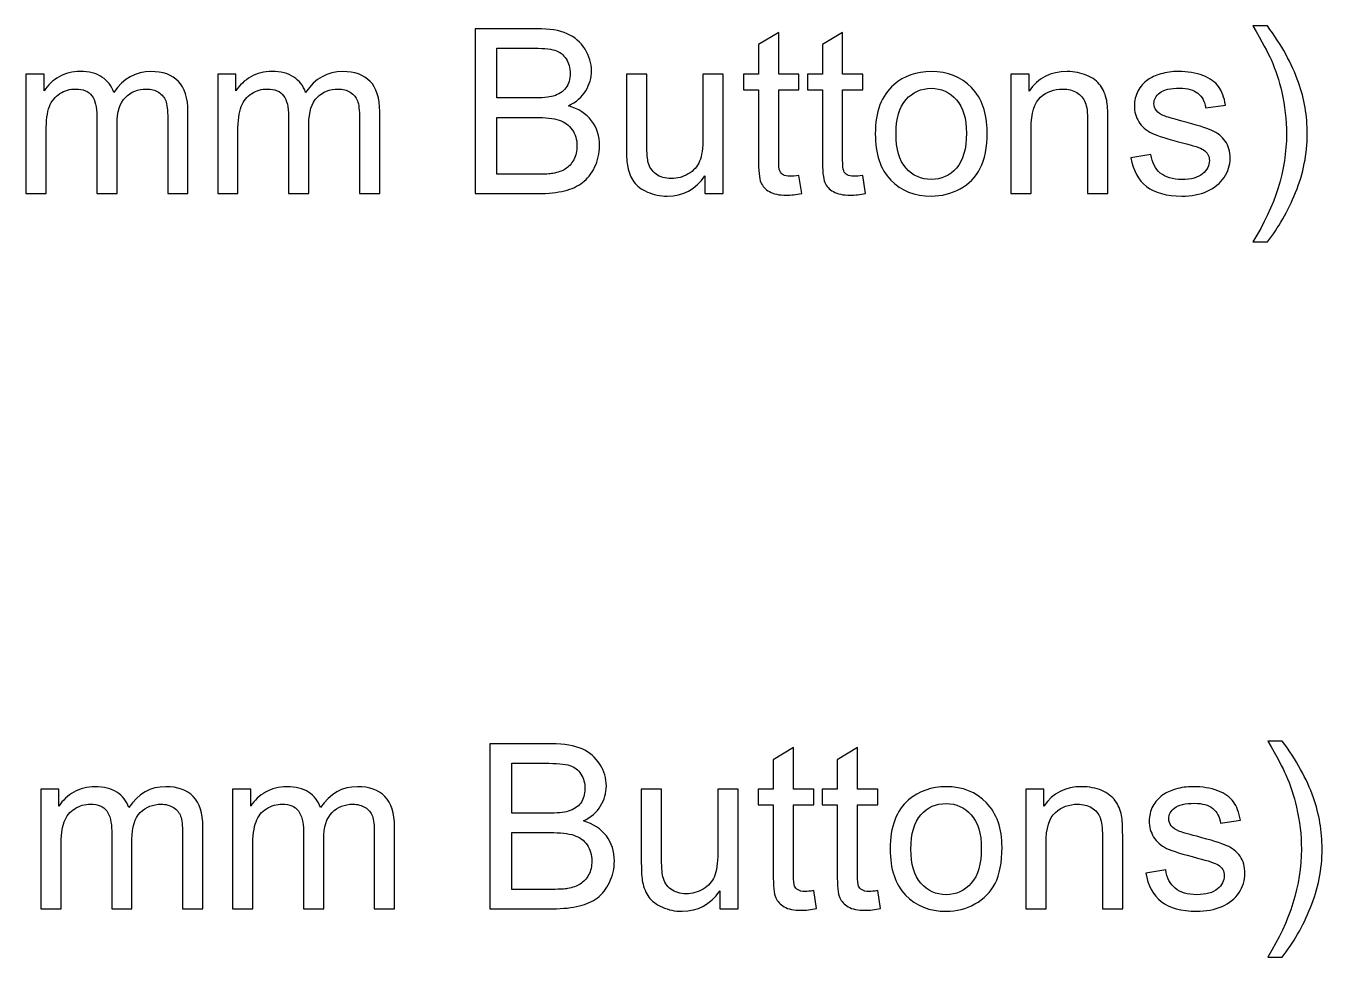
# Model space of a CAD drawing. Header units: millimetres. Extents: x 198 to 2323, y -968 to 148.
# Drawn here: x 1554.2 to 1697.2, y -298.7 to -196 of the extents above; entities that cross this region are included whole.
import ezdxf

# ---------------------------------------------------------------- set-up
doc = ezdxf.new("R2010")
doc.units = ezdxf.units.MM
doc.header["$MEASUREMENT"] = 0
doc.layers.add('Layer 1', color=7, linetype='Continuous')

msp = doc.modelspace()

# ---------------------------------------------------------------- linework, layer by layer
at = {"layer": 'Layer 1', "color": 250}
for points, knots in [([(1603.763, -214.5096), (1603.763, -214.5096), (1603.763, -196.3232), (1603.763, -196.3232), (1603.763, -196.3232), (1610.5871, -196.3232), (1610.5871, -196.3232), (1611.9757, -196.3232), (1613.089, -196.5052), (1613.9315, -196.8735), (1614.7697, -197.2418), (1615.4258, -197.8091), (1615.9, -198.5753), (1616.3783, -199.3373), (1616.6154, -200.1374), (1616.6154, -200.9756), (1616.6154, -201.7503), (1616.4037, -202.4827), (1615.9846, -203.1685), (1615.5655, -203.8543), (1614.9305, -204.4089), (1614.0796, -204.8322), (1615.1803, -205.1539), (1616.027, -205.7043), (1616.6154, -206.4832), (1617.2081, -207.2579), (1617.5044, -208.1765), (1617.5044, -209.2349), (1617.5044, -210.09), (1617.3224, -210.8816), (1616.9625, -211.614), (1616.6027, -212.3464), (1616.1582, -212.9094), (1615.629, -213.3073), (1615.0999, -213.701), (1614.4352, -214.0016), (1613.6394, -214.2048), (1612.8393, -214.408), (1611.8614, -214.5096), (1610.7014, -214.5096), (1610.7014, -214.5096), (1603.763, -214.5096), (1603.763, -214.5096)], [0, 0, 0, 0, 0.07142857, 0.07142857, 0.07142857, 0.14285714, 0.14285714, 0.14285714, 0.21428571, 0.21428571, 0.21428571, 0.28571429, 0.28571429, 0.28571429, 0.35714286, 0.35714286, 0.35714286, 0.42857143, 0.42857143, 0.42857143, 0.5, 0.5, 0.5, 0.57142857, 0.57142857, 0.57142857, 0.64285714, 0.64285714, 0.64285714, 0.71428571, 0.71428571, 0.71428571, 0.78571429, 0.78571429, 0.78571429, 0.85714286, 0.85714286, 0.85714286, 0.92857143, 0.92857143, 0.92857143, 1, 1, 1, 1]), ([(1639.505, -212.5157), (1639.505, -212.5157), (1639.8098, -214.4884), (1639.8098, -214.4884), (1639.1833, -214.6197), (1638.6202, -214.6874), (1638.1292, -214.6874), (1637.3206, -214.6874), (1636.6941, -214.5604), (1636.2453, -214.3022), (1635.8008, -214.0439), (1635.4876, -213.7095), (1635.3055, -213.2904), (1635.1235, -212.8713), (1635.0346, -211.9908), (1635.0346, -210.6488), (1635.0346, -210.6488), (1635.0346, -203.0542), (1635.0346, -203.0542), (1635.0346, -203.0542), (1633.3836, -203.0542), (1633.3836, -203.0542), (1633.3836, -203.0542), (1633.3836, -201.327), (1633.3836, -201.327), (1633.3836, -201.327), (1635.0346, -201.327), (1635.0346, -201.327), (1635.0346, -201.327), (1635.0346, -198.0673), (1635.0346, -198.0673), (1635.0346, -198.0673), (1637.2698, -196.7254), (1637.2698, -196.7254), (1637.2698, -196.7254), (1637.2698, -201.327), (1637.2698, -201.327), (1637.2698, -201.327), (1639.505, -201.327), (1639.505, -201.327), (1639.505, -201.327), (1639.505, -203.0542), (1639.505, -203.0542), (1639.505, -203.0542), (1637.2698, -203.0542), (1637.2698, -203.0542), (1637.2698, -203.0542), (1637.2698, -210.7758), (1637.2698, -210.7758), (1637.2698, -211.415), (1637.3079, -211.8257), (1637.3883, -212.0077), (1637.4645, -212.1897), (1637.5915, -212.3337), (1637.7693, -212.4437), (1637.9471, -212.5496), (1638.2011, -212.6046), (1638.5313, -212.6046), (1638.7769, -212.6046), (1639.1028, -212.575), (1639.505, -212.5157)], [0, 0, 0, 0, 0.05, 0.05, 0.05, 0.1, 0.1, 0.1, 0.15, 0.15, 0.15, 0.2, 0.2, 0.2, 0.25, 0.25, 0.25, 0.3, 0.3, 0.3, 0.35, 0.35, 0.35, 0.4, 0.4, 0.4, 0.45, 0.45, 0.45, 0.5, 0.5, 0.5, 0.55, 0.55, 0.55, 0.6, 0.6, 0.6, 0.65, 0.65, 0.65, 0.7, 0.7, 0.7, 0.75, 0.75, 0.75, 0.8, 0.8, 0.8, 0.85, 0.85, 0.85, 0.9, 0.9, 0.9, 0.95, 0.95, 0.95, 1, 1, 1, 1]), ([(1646.562, -212.5157), (1646.562, -212.5157), (1646.8668, -214.4884), (1646.8668, -214.4884), (1646.2403, -214.6197), (1645.6772, -214.6874), (1645.1862, -214.6874), (1644.3776, -214.6874), (1643.7511, -214.5604), (1643.3023, -214.3022), (1642.8578, -214.0439), (1642.5446, -213.7095), (1642.3625, -213.2904), (1642.1805, -212.8713), (1642.0916, -211.9908), (1642.0916, -210.6488), (1642.0916, -210.6488), (1642.0916, -203.0542), (1642.0916, -203.0542), (1642.0916, -203.0542), (1640.4406, -203.0542), (1640.4406, -203.0542), (1640.4406, -203.0542), (1640.4406, -201.327), (1640.4406, -201.327), (1640.4406, -201.327), (1642.0916, -201.327), (1642.0916, -201.327), (1642.0916, -201.327), (1642.0916, -198.0673), (1642.0916, -198.0673), (1642.0916, -198.0673), (1644.3268, -196.7254), (1644.3268, -196.7254), (1644.3268, -196.7254), (1644.3268, -201.327), (1644.3268, -201.327), (1644.3268, -201.327), (1646.562, -201.327), (1646.562, -201.327), (1646.562, -201.327), (1646.562, -203.0542), (1646.562, -203.0542), (1646.562, -203.0542), (1644.3268, -203.0542), (1644.3268, -203.0542), (1644.3268, -203.0542), (1644.3268, -210.7758), (1644.3268, -210.7758), (1644.3268, -211.415), (1644.3649, -211.8257), (1644.4453, -212.0077), (1644.5215, -212.1897), (1644.6485, -212.3337), (1644.8263, -212.4437), (1645.0041, -212.5496), (1645.2581, -212.6046), (1645.5883, -212.6046), (1645.8339, -212.6046), (1646.1598, -212.575), (1646.562, -212.5157)], [0, 0, 0, 0, 0.05, 0.05, 0.05, 0.1, 0.1, 0.1, 0.15, 0.15, 0.15, 0.2, 0.2, 0.2, 0.25, 0.25, 0.25, 0.3, 0.3, 0.3, 0.35, 0.35, 0.35, 0.4, 0.4, 0.4, 0.45, 0.45, 0.45, 0.5, 0.5, 0.5, 0.55, 0.55, 0.55, 0.6, 0.6, 0.6, 0.65, 0.65, 0.65, 0.7, 0.7, 0.7, 0.75, 0.75, 0.75, 0.8, 0.8, 0.8, 0.85, 0.85, 0.85, 0.9, 0.9, 0.9, 0.95, 0.95, 0.95, 1, 1, 1, 1]), ([(1691.194, -219.8436), (1691.194, -219.8436), (1689.5938, -219.8436), (1689.5938, -219.8436), (1692.0661, -215.877), (1693.3022, -211.9061), (1693.3022, -207.931), (1693.3022, -206.3774), (1693.1244, -204.8364), (1692.7688, -203.3082), (1692.4894, -202.0678), (1692.0957, -200.8783), (1691.5919, -199.7353), (1691.2702, -198.9944), (1690.6013, -197.7541), (1689.5938, -196.0184), (1689.5938, -196.0184), (1691.194, -196.0184), (1691.194, -196.0184), (1692.7434, -198.0927), (1693.8906, -200.1755), (1694.6357, -202.2668), (1695.2707, -204.066), (1695.5882, -205.9498), (1695.5882, -207.9183), (1695.5882, -210.1493), (1695.1606, -212.3083), (1694.3055, -214.3911), (1693.4546, -216.4739), (1692.4174, -218.29), (1691.194, -219.8436)], [0, 0, 0, 0, 0.1, 0.1, 0.1, 0.2, 0.2, 0.2, 0.3, 0.3, 0.3, 0.4, 0.4, 0.4, 0.5, 0.5, 0.5, 0.6, 0.6, 0.6, 0.7, 0.7, 0.7, 0.8, 0.8, 0.8, 0.9, 0.9, 0.9, 1, 1, 1, 1]), ([(1606.176, -203.9686), (1606.176, -203.9686), (1610.1088, -203.9686), (1610.1088, -203.9686), (1611.1756, -203.9686), (1611.9418, -203.8966), (1612.4032, -203.7569), (1613.0171, -203.5749), (1613.4785, -203.2701), (1613.7875, -202.8468), (1614.0966, -202.4234), (1614.2532, -201.8943), (1614.2532, -201.255), (1614.2532, -200.6497), (1614.1093, -200.1163), (1613.8172, -199.6591), (1613.5293, -199.1976), (1613.1144, -198.8801), (1612.5768, -198.7108), (1612.0392, -198.5415), (1611.1163, -198.4568), (1609.8124, -198.4568), (1609.8124, -198.4568), (1606.176, -198.4568), (1606.176, -198.4568), (1606.176, -198.4568), (1606.176, -203.9686), (1606.176, -203.9686)], [0, 0, 0, 0, 0.11111111, 0.11111111, 0.11111111, 0.22222222, 0.22222222, 0.22222222, 0.33333333, 0.33333333, 0.33333333, 0.44444444, 0.44444444, 0.44444444, 0.55555556, 0.55555556, 0.55555556, 0.66666667, 0.66666667, 0.66666667, 0.77777778, 0.77777778, 0.77777778, 0.88888889, 0.88888889, 0.88888889, 1, 1, 1, 1]), ([(1554.2118, -214.5096), (1554.2118, -214.5096), (1554.2118, -201.327), (1554.2118, -201.327), (1554.2118, -201.327), (1556.2184, -201.327), (1556.2184, -201.327), (1556.2184, -201.327), (1556.2184, -203.1897), (1556.2184, -203.1897), (1556.629, -202.5462), (1557.1794, -202.0255), (1557.8652, -201.636), (1558.551, -201.2423), (1559.3299, -201.0476), (1560.2062, -201.0476), (1561.1799, -201.0476), (1561.98, -201.2508), (1562.6023, -201.653), (1563.2246, -202.0594), (1563.6648, -202.6224), (1563.9188, -203.3505), (1564.9687, -201.8138), (1566.3276, -201.0476), (1568.004, -201.0476), (1569.3163, -201.0476), (1570.3281, -201.4074), (1571.0308, -202.1313), (1571.7378, -202.8552), (1572.0934, -203.9686), (1572.0934, -205.4714), (1572.0934, -205.4714), (1572.0934, -214.5096), (1572.0934, -214.5096), (1572.0934, -214.5096), (1569.8582, -214.5096), (1569.8582, -214.5096), (1569.8582, -214.5096), (1569.8582, -206.2123), (1569.8582, -206.2123), (1569.8582, -205.3233), (1569.782, -204.6798), (1569.6381, -204.2861), (1569.4941, -203.8924), (1569.2317, -203.5791), (1568.8464, -203.3378), (1568.4654, -203.0965), (1568.0167, -202.978), (1567.5045, -202.978), (1566.5731, -202.978), (1565.8027, -203.287), (1565.1888, -203.9009), (1564.575, -204.5189), (1564.2702, -205.5053), (1564.2702, -206.86), (1564.2702, -206.86), (1564.2702, -214.5096), (1564.2702, -214.5096), (1564.2702, -214.5096), (1562.035, -214.5096), (1562.035, -214.5096), (1562.035, -214.5096), (1562.035, -205.954), (1562.035, -205.954), (1562.035, -204.9634), (1561.853, -204.2184), (1561.4889, -203.7231), (1561.1248, -203.2278), (1560.5279, -202.978), (1559.7024, -202.978), (1559.0759, -202.978), (1558.4959, -203.1431), (1557.9625, -203.4733), (1557.4291, -203.8035), (1557.0439, -204.2861), (1556.8026, -204.9253), (1556.5655, -205.5603), (1556.447, -206.479), (1556.447, -207.677), (1556.447, -207.677), (1556.447, -214.5096), (1556.447, -214.5096), (1556.447, -214.5096), (1554.2118, -214.5096), (1554.2118, -214.5096)], [0, 0, 0, 0, 0.03571429, 0.03571429, 0.03571429, 0.07142857, 0.07142857, 0.07142857, 0.10714286, 0.10714286, 0.10714286, 0.14285714, 0.14285714, 0.14285714, 0.17857143, 0.17857143, 0.17857143, 0.21428571, 0.21428571, 0.21428571, 0.25, 0.25, 0.25, 0.28571429, 0.28571429, 0.28571429, 0.32142857, 0.32142857, 0.32142857, 0.35714286, 0.35714286, 0.35714286, 0.39285714, 0.39285714, 0.39285714, 0.42857143, 0.42857143, 0.42857143, 0.46428571, 0.46428571, 0.46428571, 0.5, 0.5, 0.5, 0.53571429, 0.53571429, 0.53571429, 0.57142857, 0.57142857, 0.57142857, 0.60714286, 0.60714286, 0.60714286, 0.64285714, 0.64285714, 0.64285714, 0.67857143, 0.67857143, 0.67857143, 0.71428571, 0.71428571, 0.71428571, 0.75, 0.75, 0.75, 0.78571429, 0.78571429, 0.78571429, 0.82142857, 0.82142857, 0.82142857, 0.85714286, 0.85714286, 0.85714286, 0.89285714, 0.89285714, 0.89285714, 0.92857143, 0.92857143, 0.92857143, 0.96428571, 0.96428571, 0.96428571, 1, 1, 1, 1]), ([(1575.37, -214.5096), (1575.37, -214.5096), (1575.37, -201.327), (1575.37, -201.327), (1575.37, -201.327), (1577.3766, -201.327), (1577.3766, -201.327), (1577.3766, -201.327), (1577.3766, -203.1897), (1577.3766, -203.1897), (1577.7872, -202.5462), (1578.3376, -202.0255), (1579.0234, -201.636), (1579.7092, -201.2423), (1580.4881, -201.0476), (1581.3644, -201.0476), (1582.3381, -201.0476), (1583.1382, -201.2508), (1583.7605, -201.653), (1584.3828, -202.0594), (1584.823, -202.6224), (1585.077, -203.3505), (1586.1269, -201.8138), (1587.4858, -201.0476), (1589.1622, -201.0476), (1590.4745, -201.0476), (1591.4863, -201.4074), (1592.189, -202.1313), (1592.896, -202.8552), (1593.2516, -203.9686), (1593.2516, -205.4714), (1593.2516, -205.4714), (1593.2516, -214.5096), (1593.2516, -214.5096), (1593.2516, -214.5096), (1591.0164, -214.5096), (1591.0164, -214.5096), (1591.0164, -214.5096), (1591.0164, -206.2123), (1591.0164, -206.2123), (1591.0164, -205.3233), (1590.9402, -204.6798), (1590.7963, -204.2861), (1590.6523, -203.8924), (1590.3899, -203.5791), (1590.0046, -203.3378), (1589.6236, -203.0965), (1589.1749, -202.978), (1588.6627, -202.978), (1587.7313, -202.978), (1586.9609, -203.287), (1586.347, -203.9009), (1585.7332, -204.5189), (1585.4284, -205.5053), (1585.4284, -206.86), (1585.4284, -206.86), (1585.4284, -214.5096), (1585.4284, -214.5096), (1585.4284, -214.5096), (1583.1932, -214.5096), (1583.1932, -214.5096), (1583.1932, -214.5096), (1583.1932, -205.954), (1583.1932, -205.954), (1583.1932, -204.9634), (1583.0112, -204.2184), (1582.6471, -203.7231), (1582.283, -203.2278), (1581.6861, -202.978), (1580.8606, -202.978), (1580.2341, -202.978), (1579.6541, -203.1431), (1579.1207, -203.4733), (1578.5873, -203.8035), (1578.2021, -204.2861), (1577.9608, -204.9253), (1577.7237, -205.5603), (1577.6052, -206.479), (1577.6052, -207.677), (1577.6052, -207.677), (1577.6052, -214.5096), (1577.6052, -214.5096), (1577.6052, -214.5096), (1575.37, -214.5096), (1575.37, -214.5096)], [0, 0, 0, 0, 0.03571429, 0.03571429, 0.03571429, 0.07142857, 0.07142857, 0.07142857, 0.10714286, 0.10714286, 0.10714286, 0.14285714, 0.14285714, 0.14285714, 0.17857143, 0.17857143, 0.17857143, 0.21428571, 0.21428571, 0.21428571, 0.25, 0.25, 0.25, 0.28571429, 0.28571429, 0.28571429, 0.32142857, 0.32142857, 0.32142857, 0.35714286, 0.35714286, 0.35714286, 0.39285714, 0.39285714, 0.39285714, 0.42857143, 0.42857143, 0.42857143, 0.46428571, 0.46428571, 0.46428571, 0.5, 0.5, 0.5, 0.53571429, 0.53571429, 0.53571429, 0.57142857, 0.57142857, 0.57142857, 0.60714286, 0.60714286, 0.60714286, 0.64285714, 0.64285714, 0.64285714, 0.67857143, 0.67857143, 0.67857143, 0.71428571, 0.71428571, 0.71428571, 0.75, 0.75, 0.75, 0.78571429, 0.78571429, 0.78571429, 0.82142857, 0.82142857, 0.82142857, 0.85714286, 0.85714286, 0.85714286, 0.89285714, 0.89285714, 0.89285714, 0.92857143, 0.92857143, 0.92857143, 0.96428571, 0.96428571, 0.96428571, 1, 1, 1, 1]), ([(1629.1376, -214.5096), (1629.1376, -214.5096), (1629.1376, -212.5496), (1629.1376, -212.5496), (1628.1131, -214.0439), (1626.7246, -214.789), (1624.9678, -214.789), (1624.1931, -214.789), (1623.4692, -214.6408), (1622.7961, -214.3445), (1622.123, -214.0439), (1621.6234, -213.6714), (1621.2975, -213.2227), (1620.9715, -212.7697), (1620.7429, -212.2194), (1620.6117, -211.5674), (1620.5228, -211.1272), (1620.4762, -210.4329), (1620.4762, -209.4846), (1620.4762, -209.4846), (1620.4762, -201.327), (1620.4762, -201.327), (1620.4762, -201.327), (1622.7114, -201.327), (1622.7114, -201.327), (1622.7114, -201.327), (1622.7114, -208.621), (1622.7114, -208.621), (1622.7114, -209.7852), (1622.758, -210.5726), (1622.8469, -210.9748), (1622.9866, -211.5632), (1623.2829, -212.0204), (1623.7401, -212.3548), (1624.1931, -212.6893), (1624.7519, -212.8586), (1625.4207, -212.8586), (1626.0896, -212.8586), (1626.7161, -212.6893), (1627.3003, -212.3464), (1627.8845, -212.0035), (1628.2994, -211.5336), (1628.5449, -210.9451), (1628.7862, -210.3567), (1628.909, -209.4973), (1628.909, -208.3755), (1628.909, -208.3755), (1628.909, -201.327), (1628.909, -201.327), (1628.909, -201.327), (1631.1442, -201.327), (1631.1442, -201.327), (1631.1442, -201.327), (1631.1442, -214.5096), (1631.1442, -214.5096), (1631.1442, -214.5096), (1629.1376, -214.5096), (1629.1376, -214.5096)], [0, 0, 0, 0, 0.05263158, 0.05263158, 0.05263158, 0.10526316, 0.10526316, 0.10526316, 0.15789474, 0.15789474, 0.15789474, 0.21052632, 0.21052632, 0.21052632, 0.26315789, 0.26315789, 0.26315789, 0.31578947, 0.31578947, 0.31578947, 0.36842105, 0.36842105, 0.36842105, 0.42105263, 0.42105263, 0.42105263, 0.47368421, 0.47368421, 0.47368421, 0.52631579, 0.52631579, 0.52631579, 0.57894737, 0.57894737, 0.57894737, 0.63157895, 0.63157895, 0.63157895, 0.68421053, 0.68421053, 0.68421053, 0.73684211, 0.73684211, 0.73684211, 0.78947368, 0.78947368, 0.78947368, 0.84210526, 0.84210526, 0.84210526, 0.89473684, 0.89473684, 0.89473684, 0.94736842, 0.94736842, 0.94736842, 1, 1, 1, 1]), ([(1647.9294, -207.9183), (1647.9294, -205.4841), (1648.6067, -203.6807), (1649.9656, -202.5081), (1651.0959, -201.5344), (1652.4802, -201.0476), (1654.1101, -201.0476), (1655.9177, -201.0476), (1657.3994, -201.6403), (1658.5508, -202.8256), (1659.6981, -204.0067), (1660.2738, -205.645), (1660.2738, -207.732), (1660.2738, -209.4254), (1660.0198, -210.7546), (1659.5118, -211.7241), (1659.0038, -212.6935), (1658.263, -213.447), (1657.2893, -213.9847), (1656.3199, -214.5223), (1655.2573, -214.789), (1654.1101, -214.789), (1652.2643, -214.789), (1650.7742, -214.2006), (1649.6354, -213.0195), (1648.4967, -211.8384), (1647.9294, -210.1366), (1647.9294, -207.9183)], [0, 0, 0, 0, 0.11111111, 0.11111111, 0.11111111, 0.22222222, 0.22222222, 0.22222222, 0.33333333, 0.33333333, 0.33333333, 0.44444444, 0.44444444, 0.44444444, 0.55555556, 0.55555556, 0.55555556, 0.66666667, 0.66666667, 0.66666667, 0.77777778, 0.77777778, 0.77777778, 0.88888889, 0.88888889, 0.88888889, 1, 1, 1, 1]), ([(1662.8942, -214.5096), (1662.8942, -214.5096), (1662.8942, -201.327), (1662.8942, -201.327), (1662.8942, -201.327), (1664.9008, -201.327), (1664.9008, -201.327), (1664.9008, -201.327), (1664.9008, -203.1981), (1664.9008, -203.1981), (1665.866, -201.763), (1667.263, -201.0476), (1669.0876, -201.0476), (1669.8834, -201.0476), (1670.6116, -201.1915), (1671.2762, -201.4752), (1671.9408, -201.7588), (1672.4404, -202.1356), (1672.7706, -202.597), (1673.1008, -203.0584), (1673.3336, -203.6088), (1673.4648, -204.2438), (1673.5453, -204.6586), (1673.5876, -205.3825), (1673.5876, -206.4155), (1673.5876, -206.4155), (1673.5876, -214.5096), (1673.5876, -214.5096), (1673.5876, -214.5096), (1671.3524, -214.5096), (1671.3524, -214.5096), (1671.3524, -214.5096), (1671.3524, -206.5001), (1671.3524, -206.5001), (1671.3524, -205.59), (1671.2677, -204.9084), (1671.0942, -204.4597), (1670.9206, -204.0109), (1670.6116, -203.6511), (1670.1713, -203.3802), (1669.731, -203.1135), (1669.2103, -202.978), (1668.6177, -202.978), (1667.6694, -202.978), (1666.8524, -203.2786), (1666.1623, -203.8839), (1665.4723, -204.4851), (1665.1294, -205.6323), (1665.1294, -207.3172), (1665.1294, -207.3172), (1665.1294, -214.5096), (1665.1294, -214.5096), (1665.1294, -214.5096), (1662.8942, -214.5096), (1662.8942, -214.5096)], [0, 0, 0, 0, 0.05555556, 0.05555556, 0.05555556, 0.11111111, 0.11111111, 0.11111111, 0.16666667, 0.16666667, 0.16666667, 0.22222222, 0.22222222, 0.22222222, 0.27777778, 0.27777778, 0.27777778, 0.33333333, 0.33333333, 0.33333333, 0.38888889, 0.38888889, 0.38888889, 0.44444444, 0.44444444, 0.44444444, 0.5, 0.5, 0.5, 0.55555556, 0.55555556, 0.55555556, 0.61111111, 0.61111111, 0.61111111, 0.66666667, 0.66666667, 0.66666667, 0.72222222, 0.72222222, 0.72222222, 0.77777778, 0.77777778, 0.77777778, 0.83333333, 0.83333333, 0.83333333, 0.88888889, 0.88888889, 0.88888889, 0.94444444, 0.94444444, 0.94444444, 1, 1, 1, 1]), ([(1676.1318, -210.5726), (1676.1318, -210.5726), (1678.3416, -210.217), (1678.3416, -210.217), (1678.4644, -211.1018), (1678.8115, -211.7791), (1679.3788, -212.2532), (1679.946, -212.7231), (1680.7419, -212.9602), (1681.7579, -212.9602), (1682.7866, -212.9602), (1683.5486, -212.7528), (1684.0481, -212.3337), (1684.5434, -211.9188), (1684.7932, -211.4277), (1684.7932, -210.8647), (1684.7932, -210.3609), (1684.5688, -209.963), (1684.1243, -209.6751), (1683.8111, -209.4762), (1683.0491, -209.2264), (1681.8383, -208.9174), (1680.2043, -208.5067), (1679.074, -208.1511), (1678.439, -207.8506), (1677.8082, -207.5458), (1677.3298, -207.1309), (1677.0039, -206.5975), (1676.6779, -206.0683), (1676.5128, -205.4799), (1676.5128, -204.8364), (1676.5128, -204.248), (1676.6483, -203.7061), (1676.915, -203.2066), (1677.1859, -202.7071), (1677.55, -202.2922), (1678.0114, -201.962), (1678.3585, -201.708), (1678.8327, -201.4921), (1679.4296, -201.3143), (1680.0307, -201.1365), (1680.6699, -201.0476), (1681.3557, -201.0476), (1682.3887, -201.0476), (1683.2946, -201.1958), (1684.0735, -201.4963), (1684.8567, -201.7927), (1685.4324, -202.1991), (1685.805, -202.7071), (1686.1733, -203.2193), (1686.4315, -203.9009), (1686.5712, -204.756), (1686.5712, -204.756), (1684.3868, -205.0608), (1684.3868, -205.0608), (1684.2894, -204.375), (1684.0016, -203.8374), (1683.5274, -203.4521), (1683.0533, -203.0669), (1682.3844, -202.8764), (1681.5166, -202.8764), (1680.4964, -202.8764), (1679.764, -203.0457), (1679.328, -203.3844), (1678.8919, -203.7231), (1678.6718, -204.121), (1678.6718, -204.574), (1678.6718, -204.8618), (1678.7607, -205.1243), (1678.9427, -205.3571), (1679.1248, -205.5942), (1679.4084, -205.7932), (1679.7979, -205.9498), (1680.0222, -206.0345), (1680.6742, -206.225), (1681.7664, -206.5213), (1683.3412, -206.9404), (1684.4418, -207.2875), (1685.0684, -207.5542), (1685.6949, -207.8209), (1686.186, -208.2146), (1686.5416, -208.7226), (1686.9014, -209.2349), (1687.0792, -209.8699), (1687.0792, -210.6319), (1687.0792, -211.3727), (1686.8633, -212.0712), (1686.4273, -212.7274), (1685.9912, -213.3835), (1685.3647, -213.8915), (1684.5477, -214.2514), (1683.7264, -214.6112), (1682.7993, -214.789), (1681.7664, -214.789), (1680.0561, -214.789), (1678.748, -214.4334), (1677.8505, -213.7264), (1676.9531, -213.0152), (1676.3816, -211.9654), (1676.1318, -210.5726)], [0, 0, 0, 0, 0.03030303, 0.03030303, 0.03030303, 0.06060606, 0.06060606, 0.06060606, 0.09090909, 0.09090909, 0.09090909, 0.12121212, 0.12121212, 0.12121212, 0.15151515, 0.15151515, 0.15151515, 0.18181818, 0.18181818, 0.18181818, 0.21212121, 0.21212121, 0.21212121, 0.24242424, 0.24242424, 0.24242424, 0.27272727, 0.27272727, 0.27272727, 0.3030303, 0.3030303, 0.3030303, 0.33333333, 0.33333333, 0.33333333, 0.36363636, 0.36363636, 0.36363636, 0.39393939, 0.39393939, 0.39393939, 0.42424242, 0.42424242, 0.42424242, 0.45454545, 0.45454545, 0.45454545, 0.48484848, 0.48484848, 0.48484848, 0.51515152, 0.51515152, 0.51515152, 0.54545455, 0.54545455, 0.54545455, 0.57575758, 0.57575758, 0.57575758, 0.60606061, 0.60606061, 0.60606061, 0.63636364, 0.63636364, 0.63636364, 0.66666667, 0.66666667, 0.66666667, 0.6969697, 0.6969697, 0.6969697, 0.72727273, 0.72727273, 0.72727273, 0.75757576, 0.75757576, 0.75757576, 0.78787879, 0.78787879, 0.78787879, 0.81818182, 0.81818182, 0.81818182, 0.84848485, 0.84848485, 0.84848485, 0.87878788, 0.87878788, 0.87878788, 0.90909091, 0.90909091, 0.90909091, 0.93939394, 0.93939394, 0.93939394, 0.96969697, 0.96969697, 0.96969697, 1, 1, 1, 1]), ([(1650.2154, -207.9225), (1650.2154, -209.6074), (1650.5837, -210.8689), (1651.3203, -211.7029), (1652.0611, -212.5411), (1652.9882, -212.9602), (1654.1101, -212.9602), (1655.2192, -212.9602), (1656.1421, -212.5411), (1656.8829, -211.6987), (1657.6195, -210.8562), (1657.9878, -209.5735), (1657.9878, -207.8506), (1657.9878, -206.225), (1657.6153, -204.9931), (1656.8744, -204.1591), (1656.1336, -203.3209), (1655.2107, -202.9018), (1654.1101, -202.9018), (1652.9882, -202.9018), (1652.0611, -203.3167), (1651.3203, -204.1506), (1650.5837, -204.9846), (1650.2154, -206.2419), (1650.2154, -207.9225)], [0, 0, 0, 0, 0.125, 0.125, 0.125, 0.25, 0.25, 0.25, 0.375, 0.375, 0.375, 0.5, 0.5, 0.5, 0.625, 0.625, 0.625, 0.75, 0.75, 0.75, 0.875, 0.875, 0.875, 1, 1, 1, 1]), ([(1606.176, -212.376), (1606.176, -212.376), (1610.7057, -212.376), (1610.7057, -212.376), (1611.4846, -212.376), (1612.0307, -212.3464), (1612.3482, -212.2871), (1612.8985, -212.1897), (1613.3642, -212.0246), (1613.7367, -211.7918), (1614.1093, -211.559), (1614.4141, -211.2203), (1614.6554, -210.7758), (1614.8967, -210.3313), (1615.0152, -209.8191), (1615.0152, -209.2391), (1615.0152, -208.5575), (1614.8416, -207.9691), (1614.4903, -207.4653), (1614.1431, -206.9616), (1613.6605, -206.6102), (1613.0425, -206.407), (1612.4286, -206.2038), (1611.5396, -206.1022), (1610.3839, -206.1022), (1610.3839, -206.1022), (1606.176, -206.1022), (1606.176, -206.1022), (1606.176, -206.1022), (1606.176, -212.376), (1606.176, -212.376)], [0, 0, 0, 0, 0.1, 0.1, 0.1, 0.2, 0.2, 0.2, 0.3, 0.3, 0.3, 0.4, 0.4, 0.4, 0.5, 0.5, 0.5, 0.6, 0.6, 0.6, 0.7, 0.7, 0.7, 0.8, 0.8, 0.8, 0.9, 0.9, 0.9, 1, 1, 1, 1]), ([(1605.4009, -293.407), (1605.4009, -293.407), (1605.4009, -275.2206), (1605.4009, -275.2206), (1605.4009, -275.2206), (1612.225, -275.2206), (1612.225, -275.2206), (1613.6136, -275.2206), (1614.7269, -275.4026), (1615.5694, -275.7709), (1616.4076, -276.1392), (1617.0637, -276.7065), (1617.5379, -277.4727), (1618.0162, -278.2347), (1618.2533, -279.0348), (1618.2533, -279.873), (1618.2533, -280.6477), (1618.0416, -281.3801), (1617.6225, -282.0659), (1617.2034, -282.7517), (1616.5684, -283.3063), (1615.7175, -283.7296), (1616.8182, -284.0513), (1617.6649, -284.6017), (1618.2533, -285.3806), (1618.846, -286.1553), (1619.1423, -287.0739), (1619.1423, -288.1323), (1619.1423, -288.9874), (1618.9603, -289.779), (1618.6004, -290.5114), (1618.2406, -291.2438), (1617.7961, -291.8068), (1617.2669, -292.2047), (1616.7378, -292.5984), (1616.0731, -292.899), (1615.2773, -293.1022), (1614.4772, -293.3054), (1613.4993, -293.407), (1612.3393, -293.407), (1612.3393, -293.407), (1605.4009, -293.407), (1605.4009, -293.407)], [0, 0, 0, 0, 0.07142857, 0.07142857, 0.07142857, 0.14285714, 0.14285714, 0.14285714, 0.21428571, 0.21428571, 0.21428571, 0.28571429, 0.28571429, 0.28571429, 0.35714286, 0.35714286, 0.35714286, 0.42857143, 0.42857143, 0.42857143, 0.5, 0.5, 0.5, 0.57142857, 0.57142857, 0.57142857, 0.64285714, 0.64285714, 0.64285714, 0.71428571, 0.71428571, 0.71428571, 0.78571429, 0.78571429, 0.78571429, 0.85714286, 0.85714286, 0.85714286, 0.92857143, 0.92857143, 0.92857143, 1, 1, 1, 1]), ([(1641.1429, -291.4131), (1641.1429, -291.4131), (1641.4477, -293.3858), (1641.4477, -293.3858), (1640.8212, -293.5171), (1640.2581, -293.5848), (1639.7671, -293.5848), (1638.9585, -293.5848), (1638.332, -293.4578), (1637.8832, -293.1996), (1637.4387, -292.9413), (1637.1255, -292.6069), (1636.9434, -292.1878), (1636.7614, -291.7687), (1636.6725, -290.8882), (1636.6725, -289.5462), (1636.6725, -289.5462), (1636.6725, -281.9516), (1636.6725, -281.9516), (1636.6725, -281.9516), (1635.0215, -281.9516), (1635.0215, -281.9516), (1635.0215, -281.9516), (1635.0215, -280.2244), (1635.0215, -280.2244), (1635.0215, -280.2244), (1636.6725, -280.2244), (1636.6725, -280.2244), (1636.6725, -280.2244), (1636.6725, -276.9647), (1636.6725, -276.9647), (1636.6725, -276.9647), (1638.9077, -275.6228), (1638.9077, -275.6228), (1638.9077, -275.6228), (1638.9077, -280.2244), (1638.9077, -280.2244), (1638.9077, -280.2244), (1641.1429, -280.2244), (1641.1429, -280.2244), (1641.1429, -280.2244), (1641.1429, -281.9516), (1641.1429, -281.9516), (1641.1429, -281.9516), (1638.9077, -281.9516), (1638.9077, -281.9516), (1638.9077, -281.9516), (1638.9077, -289.6732), (1638.9077, -289.6732), (1638.9077, -290.3124), (1638.9458, -290.7231), (1639.0262, -290.9051), (1639.1024, -291.0871), (1639.2294, -291.2311), (1639.4072, -291.3411), (1639.585, -291.447), (1639.839, -291.502), (1640.1692, -291.502), (1640.4148, -291.502), (1640.7407, -291.4724), (1641.1429, -291.4131)], [0, 0, 0, 0, 0.05, 0.05, 0.05, 0.1, 0.1, 0.1, 0.15, 0.15, 0.15, 0.2, 0.2, 0.2, 0.25, 0.25, 0.25, 0.3, 0.3, 0.3, 0.35, 0.35, 0.35, 0.4, 0.4, 0.4, 0.45, 0.45, 0.45, 0.5, 0.5, 0.5, 0.55, 0.55, 0.55, 0.6, 0.6, 0.6, 0.65, 0.65, 0.65, 0.7, 0.7, 0.7, 0.75, 0.75, 0.75, 0.8, 0.8, 0.8, 0.85, 0.85, 0.85, 0.9, 0.9, 0.9, 0.95, 0.95, 0.95, 1, 1, 1, 1]), ([(1648.1999, -291.4131), (1648.1999, -291.4131), (1648.5047, -293.3858), (1648.5047, -293.3858), (1647.8782, -293.5171), (1647.3151, -293.5848), (1646.8241, -293.5848), (1646.0155, -293.5848), (1645.389, -293.4578), (1644.9402, -293.1996), (1644.4957, -292.9413), (1644.1825, -292.6069), (1644.0004, -292.1878), (1643.8184, -291.7687), (1643.7295, -290.8882), (1643.7295, -289.5462), (1643.7295, -289.5462), (1643.7295, -281.9516), (1643.7295, -281.9516), (1643.7295, -281.9516), (1642.0785, -281.9516), (1642.0785, -281.9516), (1642.0785, -281.9516), (1642.0785, -280.2244), (1642.0785, -280.2244), (1642.0785, -280.2244), (1643.7295, -280.2244), (1643.7295, -280.2244), (1643.7295, -280.2244), (1643.7295, -276.9647), (1643.7295, -276.9647), (1643.7295, -276.9647), (1645.9647, -275.6228), (1645.9647, -275.6228), (1645.9647, -275.6228), (1645.9647, -280.2244), (1645.9647, -280.2244), (1645.9647, -280.2244), (1648.1999, -280.2244), (1648.1999, -280.2244), (1648.1999, -280.2244), (1648.1999, -281.9516), (1648.1999, -281.9516), (1648.1999, -281.9516), (1645.9647, -281.9516), (1645.9647, -281.9516), (1645.9647, -281.9516), (1645.9647, -289.6732), (1645.9647, -289.6732), (1645.9647, -290.3124), (1646.0028, -290.7231), (1646.0832, -290.9051), (1646.1594, -291.0871), (1646.2864, -291.2311), (1646.4642, -291.3411), (1646.642, -291.447), (1646.896, -291.502), (1647.2262, -291.502), (1647.4718, -291.502), (1647.7977, -291.4724), (1648.1999, -291.4131)], [0, 0, 0, 0, 0.05, 0.05, 0.05, 0.1, 0.1, 0.1, 0.15, 0.15, 0.15, 0.2, 0.2, 0.2, 0.25, 0.25, 0.25, 0.3, 0.3, 0.3, 0.35, 0.35, 0.35, 0.4, 0.4, 0.4, 0.45, 0.45, 0.45, 0.5, 0.5, 0.5, 0.55, 0.55, 0.55, 0.6, 0.6, 0.6, 0.65, 0.65, 0.65, 0.7, 0.7, 0.7, 0.75, 0.75, 0.75, 0.8, 0.8, 0.8, 0.85, 0.85, 0.85, 0.9, 0.9, 0.9, 0.95, 0.95, 0.95, 1, 1, 1, 1]), ([(1692.8319, -298.741), (1692.8319, -298.741), (1691.2317, -298.741), (1691.2317, -298.741), (1693.704, -294.7744), (1694.9401, -290.8035), (1694.9401, -286.8284), (1694.9401, -285.2748), (1694.7623, -283.7338), (1694.4067, -282.2056), (1694.1273, -280.9652), (1693.7336, -279.7757), (1693.2298, -278.6327), (1692.9081, -277.8918), (1692.2392, -276.6515), (1691.2317, -274.9158), (1691.2317, -274.9158), (1692.8319, -274.9158), (1692.8319, -274.9158), (1694.3813, -276.9901), (1695.5285, -279.0729), (1696.2736, -281.1642), (1696.9086, -282.9634), (1697.2261, -284.8472), (1697.2261, -286.8157), (1697.2261, -289.0467), (1696.7985, -291.2057), (1695.9434, -293.2885), (1695.0925, -295.3713), (1694.0553, -297.1874), (1692.8319, -298.741)], [0, 0, 0, 0, 0.1, 0.1, 0.1, 0.2, 0.2, 0.2, 0.3, 0.3, 0.3, 0.4, 0.4, 0.4, 0.5, 0.5, 0.5, 0.6, 0.6, 0.6, 0.7, 0.7, 0.7, 0.8, 0.8, 0.8, 0.9, 0.9, 0.9, 1, 1, 1, 1]), ([(1607.8139, -282.866), (1607.8139, -282.866), (1611.7467, -282.866), (1611.7467, -282.866), (1612.8135, -282.866), (1613.5797, -282.794), (1614.0411, -282.6543), (1614.655, -282.4723), (1615.1164, -282.1675), (1615.4254, -281.7442), (1615.7345, -281.3208), (1615.8911, -280.7917), (1615.8911, -280.1524), (1615.8911, -279.5471), (1615.7472, -279.0137), (1615.4551, -278.5565), (1615.1672, -278.095), (1614.7523, -277.7775), (1614.2147, -277.6082), (1613.6771, -277.4389), (1612.7542, -277.3542), (1611.4503, -277.3542), (1611.4503, -277.3542), (1607.8139, -277.3542), (1607.8139, -277.3542), (1607.8139, -277.3542), (1607.8139, -282.866), (1607.8139, -282.866)], [0, 0, 0, 0, 0.11111111, 0.11111111, 0.11111111, 0.22222222, 0.22222222, 0.22222222, 0.33333333, 0.33333333, 0.33333333, 0.44444444, 0.44444444, 0.44444444, 0.55555556, 0.55555556, 0.55555556, 0.66666667, 0.66666667, 0.66666667, 0.77777778, 0.77777778, 0.77777778, 0.88888889, 0.88888889, 0.88888889, 1, 1, 1, 1]), ([(1555.8497, -293.407), (1555.8497, -293.407), (1555.8497, -280.2244), (1555.8497, -280.2244), (1555.8497, -280.2244), (1557.8563, -280.2244), (1557.8563, -280.2244), (1557.8563, -280.2244), (1557.8563, -282.0871), (1557.8563, -282.0871), (1558.2669, -281.4436), (1558.8173, -280.9229), (1559.5031, -280.5334), (1560.1889, -280.1397), (1560.9678, -279.945), (1561.8441, -279.945), (1562.8178, -279.945), (1563.6179, -280.1482), (1564.2402, -280.5504), (1564.8625, -280.9568), (1565.3027, -281.5198), (1565.5567, -282.2479), (1566.6066, -280.7112), (1567.9655, -279.945), (1569.6419, -279.945), (1570.9542, -279.945), (1571.966, -280.3048), (1572.6687, -281.0287), (1573.3757, -281.7526), (1573.7313, -282.866), (1573.7313, -284.3688), (1573.7313, -284.3688), (1573.7313, -293.407), (1573.7313, -293.407), (1573.7313, -293.407), (1571.4961, -293.407), (1571.4961, -293.407), (1571.4961, -293.407), (1571.4961, -285.1097), (1571.4961, -285.1097), (1571.4961, -284.2207), (1571.4199, -283.5772), (1571.276, -283.1835), (1571.132, -282.7898), (1570.8696, -282.4765), (1570.4843, -282.2352), (1570.1033, -281.9939), (1569.6546, -281.8754), (1569.1424, -281.8754), (1568.211, -281.8754), (1567.4406, -282.1844), (1566.8267, -282.7983), (1566.2129, -283.4163), (1565.9081, -284.4027), (1565.9081, -285.7574), (1565.9081, -285.7574), (1565.9081, -293.407), (1565.9081, -293.407), (1565.9081, -293.407), (1563.6729, -293.407), (1563.6729, -293.407), (1563.6729, -293.407), (1563.6729, -284.8514), (1563.6729, -284.8514), (1563.6729, -283.8608), (1563.4909, -283.1158), (1563.1268, -282.6205), (1562.7627, -282.1252), (1562.1658, -281.8754), (1561.3403, -281.8754), (1560.7138, -281.8754), (1560.1338, -282.0405), (1559.6004, -282.3707), (1559.067, -282.7009), (1558.6818, -283.1835), (1558.4405, -283.8227), (1558.2034, -284.4577), (1558.0849, -285.3764), (1558.0849, -286.5744), (1558.0849, -286.5744), (1558.0849, -293.407), (1558.0849, -293.407), (1558.0849, -293.407), (1555.8497, -293.407), (1555.8497, -293.407)], [0, 0, 0, 0, 0.03571429, 0.03571429, 0.03571429, 0.07142857, 0.07142857, 0.07142857, 0.10714286, 0.10714286, 0.10714286, 0.14285714, 0.14285714, 0.14285714, 0.17857143, 0.17857143, 0.17857143, 0.21428571, 0.21428571, 0.21428571, 0.25, 0.25, 0.25, 0.28571429, 0.28571429, 0.28571429, 0.32142857, 0.32142857, 0.32142857, 0.35714286, 0.35714286, 0.35714286, 0.39285714, 0.39285714, 0.39285714, 0.42857143, 0.42857143, 0.42857143, 0.46428571, 0.46428571, 0.46428571, 0.5, 0.5, 0.5, 0.53571429, 0.53571429, 0.53571429, 0.57142857, 0.57142857, 0.57142857, 0.60714286, 0.60714286, 0.60714286, 0.64285714, 0.64285714, 0.64285714, 0.67857143, 0.67857143, 0.67857143, 0.71428571, 0.71428571, 0.71428571, 0.75, 0.75, 0.75, 0.78571429, 0.78571429, 0.78571429, 0.82142857, 0.82142857, 0.82142857, 0.85714286, 0.85714286, 0.85714286, 0.89285714, 0.89285714, 0.89285714, 0.92857143, 0.92857143, 0.92857143, 0.96428571, 0.96428571, 0.96428571, 1, 1, 1, 1]), ([(1577.0079, -293.407), (1577.0079, -293.407), (1577.0079, -280.2244), (1577.0079, -280.2244), (1577.0079, -280.2244), (1579.0145, -280.2244), (1579.0145, -280.2244), (1579.0145, -280.2244), (1579.0145, -282.0871), (1579.0145, -282.0871), (1579.4251, -281.4436), (1579.9755, -280.9229), (1580.6613, -280.5334), (1581.3471, -280.1397), (1582.126, -279.945), (1583.0023, -279.945), (1583.976, -279.945), (1584.7761, -280.1482), (1585.3984, -280.5504), (1586.0207, -280.9568), (1586.4609, -281.5198), (1586.7149, -282.2479), (1587.7648, -280.7112), (1589.1237, -279.945), (1590.8001, -279.945), (1592.1124, -279.945), (1593.1242, -280.3048), (1593.8269, -281.0287), (1594.5339, -281.7526), (1594.8895, -282.866), (1594.8895, -284.3688), (1594.8895, -284.3688), (1594.8895, -293.407), (1594.8895, -293.407), (1594.8895, -293.407), (1592.6543, -293.407), (1592.6543, -293.407), (1592.6543, -293.407), (1592.6543, -285.1097), (1592.6543, -285.1097), (1592.6543, -284.2207), (1592.5781, -283.5772), (1592.4342, -283.1835), (1592.2902, -282.7898), (1592.0278, -282.4765), (1591.6425, -282.2352), (1591.2615, -281.9939), (1590.8128, -281.8754), (1590.3006, -281.8754), (1589.3692, -281.8754), (1588.5988, -282.1844), (1587.9849, -282.7983), (1587.3711, -283.4163), (1587.0663, -284.4027), (1587.0663, -285.7574), (1587.0663, -285.7574), (1587.0663, -293.407), (1587.0663, -293.407), (1587.0663, -293.407), (1584.8311, -293.407), (1584.8311, -293.407), (1584.8311, -293.407), (1584.8311, -284.8514), (1584.8311, -284.8514), (1584.8311, -283.8608), (1584.6491, -283.1158), (1584.285, -282.6205), (1583.9209, -282.1252), (1583.324, -281.8754), (1582.4985, -281.8754), (1581.872, -281.8754), (1581.292, -282.0405), (1580.7586, -282.3707), (1580.2252, -282.7009), (1579.84, -283.1835), (1579.5987, -283.8227), (1579.3616, -284.4577), (1579.2431, -285.3764), (1579.2431, -286.5744), (1579.2431, -286.5744), (1579.2431, -293.407), (1579.2431, -293.407), (1579.2431, -293.407), (1577.0079, -293.407), (1577.0079, -293.407)], [0, 0, 0, 0, 0.03571429, 0.03571429, 0.03571429, 0.07142857, 0.07142857, 0.07142857, 0.10714286, 0.10714286, 0.10714286, 0.14285714, 0.14285714, 0.14285714, 0.17857143, 0.17857143, 0.17857143, 0.21428571, 0.21428571, 0.21428571, 0.25, 0.25, 0.25, 0.28571429, 0.28571429, 0.28571429, 0.32142857, 0.32142857, 0.32142857, 0.35714286, 0.35714286, 0.35714286, 0.39285714, 0.39285714, 0.39285714, 0.42857143, 0.42857143, 0.42857143, 0.46428571, 0.46428571, 0.46428571, 0.5, 0.5, 0.5, 0.53571429, 0.53571429, 0.53571429, 0.57142857, 0.57142857, 0.57142857, 0.60714286, 0.60714286, 0.60714286, 0.64285714, 0.64285714, 0.64285714, 0.67857143, 0.67857143, 0.67857143, 0.71428571, 0.71428571, 0.71428571, 0.75, 0.75, 0.75, 0.78571429, 0.78571429, 0.78571429, 0.82142857, 0.82142857, 0.82142857, 0.85714286, 0.85714286, 0.85714286, 0.89285714, 0.89285714, 0.89285714, 0.92857143, 0.92857143, 0.92857143, 0.96428571, 0.96428571, 0.96428571, 1, 1, 1, 1]), ([(1630.7755, -293.407), (1630.7755, -293.407), (1630.7755, -291.447), (1630.7755, -291.447), (1629.751, -292.9413), (1628.3625, -293.6864), (1626.6057, -293.6864), (1625.831, -293.6864), (1625.1071, -293.5382), (1624.434, -293.2419), (1623.7609, -292.9413), (1623.2613, -292.5688), (1622.9354, -292.1201), (1622.6094, -291.6671), (1622.3808, -291.1168), (1622.2496, -290.4648), (1622.1607, -290.0246), (1622.1141, -289.3303), (1622.1141, -288.382), (1622.1141, -288.382), (1622.1141, -280.2244), (1622.1141, -280.2244), (1622.1141, -280.2244), (1624.3493, -280.2244), (1624.3493, -280.2244), (1624.3493, -280.2244), (1624.3493, -287.5184), (1624.3493, -287.5184), (1624.3493, -288.6826), (1624.3959, -289.47), (1624.4848, -289.8722), (1624.6245, -290.4606), (1624.9208, -290.9178), (1625.378, -291.2522), (1625.831, -291.5867), (1626.3898, -291.756), (1627.0586, -291.756), (1627.7275, -291.756), (1628.354, -291.5867), (1628.9382, -291.2438), (1629.5224, -290.9009), (1629.9373, -290.431), (1630.1828, -289.8425), (1630.4241, -289.2541), (1630.5469, -288.3947), (1630.5469, -287.2729), (1630.5469, -287.2729), (1630.5469, -280.2244), (1630.5469, -280.2244), (1630.5469, -280.2244), (1632.7821, -280.2244), (1632.7821, -280.2244), (1632.7821, -280.2244), (1632.7821, -293.407), (1632.7821, -293.407), (1632.7821, -293.407), (1630.7755, -293.407), (1630.7755, -293.407)], [0, 0, 0, 0, 0.05263158, 0.05263158, 0.05263158, 0.10526316, 0.10526316, 0.10526316, 0.15789474, 0.15789474, 0.15789474, 0.21052632, 0.21052632, 0.21052632, 0.26315789, 0.26315789, 0.26315789, 0.31578947, 0.31578947, 0.31578947, 0.36842105, 0.36842105, 0.36842105, 0.42105263, 0.42105263, 0.42105263, 0.47368421, 0.47368421, 0.47368421, 0.52631579, 0.52631579, 0.52631579, 0.57894737, 0.57894737, 0.57894737, 0.63157895, 0.63157895, 0.63157895, 0.68421053, 0.68421053, 0.68421053, 0.73684211, 0.73684211, 0.73684211, 0.78947368, 0.78947368, 0.78947368, 0.84210526, 0.84210526, 0.84210526, 0.89473684, 0.89473684, 0.89473684, 0.94736842, 0.94736842, 0.94736842, 1, 1, 1, 1]), ([(1649.5673, -286.8157), (1649.5673, -284.3815), (1650.2446, -282.5781), (1651.6035, -281.4055), (1652.7338, -280.4318), (1654.1181, -279.945), (1655.748, -279.945), (1657.5556, -279.945), (1659.0373, -280.5377), (1660.1887, -281.723), (1661.336, -282.9041), (1661.9117, -284.5424), (1661.9117, -286.6294), (1661.9117, -288.3228), (1661.6577, -289.652), (1661.1497, -290.6215), (1660.6417, -291.5909), (1659.9009, -292.3444), (1658.9272, -292.8821), (1657.9578, -293.4197), (1656.8952, -293.6864), (1655.748, -293.6864), (1653.9022, -293.6864), (1652.4121, -293.098), (1651.2733, -291.9169), (1650.1346, -290.7358), (1649.5673, -289.034), (1649.5673, -286.8157)], [0, 0, 0, 0, 0.11111111, 0.11111111, 0.11111111, 0.22222222, 0.22222222, 0.22222222, 0.33333333, 0.33333333, 0.33333333, 0.44444444, 0.44444444, 0.44444444, 0.55555556, 0.55555556, 0.55555556, 0.66666667, 0.66666667, 0.66666667, 0.77777778, 0.77777778, 0.77777778, 0.88888889, 0.88888889, 0.88888889, 1, 1, 1, 1]), ([(1664.5321, -293.407), (1664.5321, -293.407), (1664.5321, -280.2244), (1664.5321, -280.2244), (1664.5321, -280.2244), (1666.5387, -280.2244), (1666.5387, -280.2244), (1666.5387, -280.2244), (1666.5387, -282.0955), (1666.5387, -282.0955), (1667.5039, -280.6604), (1668.9009, -279.945), (1670.7255, -279.945), (1671.5213, -279.945), (1672.2495, -280.0889), (1672.9141, -280.3726), (1673.5787, -280.6562), (1674.0783, -281.033), (1674.4085, -281.4944), (1674.7387, -281.9558), (1674.9715, -282.5062), (1675.1027, -283.1412), (1675.1832, -283.556), (1675.2255, -284.2799), (1675.2255, -285.3129), (1675.2255, -285.3129), (1675.2255, -293.407), (1675.2255, -293.407), (1675.2255, -293.407), (1672.9903, -293.407), (1672.9903, -293.407), (1672.9903, -293.407), (1672.9903, -285.3975), (1672.9903, -285.3975), (1672.9903, -284.4874), (1672.9056, -283.8058), (1672.7321, -283.3571), (1672.5585, -282.9083), (1672.2495, -282.5485), (1671.8092, -282.2776), (1671.3689, -282.0109), (1670.8482, -281.8754), (1670.2556, -281.8754), (1669.3073, -281.8754), (1668.4903, -282.176), (1667.8002, -282.7813), (1667.1102, -283.3825), (1666.7673, -284.5297), (1666.7673, -286.2146), (1666.7673, -286.2146), (1666.7673, -293.407), (1666.7673, -293.407), (1666.7673, -293.407), (1664.5321, -293.407), (1664.5321, -293.407)], [0, 0, 0, 0, 0.05555556, 0.05555556, 0.05555556, 0.11111111, 0.11111111, 0.11111111, 0.16666667, 0.16666667, 0.16666667, 0.22222222, 0.22222222, 0.22222222, 0.27777778, 0.27777778, 0.27777778, 0.33333333, 0.33333333, 0.33333333, 0.38888889, 0.38888889, 0.38888889, 0.44444444, 0.44444444, 0.44444444, 0.5, 0.5, 0.5, 0.55555556, 0.55555556, 0.55555556, 0.61111111, 0.61111111, 0.61111111, 0.66666667, 0.66666667, 0.66666667, 0.72222222, 0.72222222, 0.72222222, 0.77777778, 0.77777778, 0.77777778, 0.83333333, 0.83333333, 0.83333333, 0.88888889, 0.88888889, 0.88888889, 0.94444444, 0.94444444, 0.94444444, 1, 1, 1, 1]), ([(1677.7697, -289.47), (1677.7697, -289.47), (1679.9795, -289.1144), (1679.9795, -289.1144), (1680.1023, -289.9992), (1680.4494, -290.6765), (1681.0167, -291.1506), (1681.5839, -291.6205), (1682.3798, -291.8576), (1683.3958, -291.8576), (1684.4245, -291.8576), (1685.1865, -291.6502), (1685.686, -291.2311), (1686.1813, -290.8162), (1686.4311, -290.3251), (1686.4311, -289.7621), (1686.4311, -289.2583), (1686.2067, -288.8604), (1685.7622, -288.5725), (1685.449, -288.3736), (1684.687, -288.1238), (1683.4762, -287.8148), (1681.8422, -287.4041), (1680.7119, -287.0485), (1680.0769, -286.748), (1679.4461, -286.4432), (1678.9677, -286.0283), (1678.6418, -285.4949), (1678.3158, -284.9657), (1678.1507, -284.3773), (1678.1507, -283.7338), (1678.1507, -283.1454), (1678.2862, -282.6035), (1678.5529, -282.104), (1678.8238, -281.6045), (1679.1879, -281.1896), (1679.6493, -280.8594), (1679.9964, -280.6054), (1680.4706, -280.3895), (1681.0675, -280.2117), (1681.6686, -280.0339), (1682.3078, -279.945), (1682.9936, -279.945), (1684.0266, -279.945), (1684.9325, -280.0932), (1685.7114, -280.3937), (1686.4946, -280.6901), (1687.0703, -281.0965), (1687.4429, -281.6045), (1687.8112, -282.1167), (1688.0694, -282.7983), (1688.2091, -283.6534), (1688.2091, -283.6534), (1686.0247, -283.9582), (1686.0247, -283.9582), (1685.9273, -283.2724), (1685.6395, -282.7348), (1685.1653, -282.3495), (1684.6912, -281.9643), (1684.0223, -281.7738), (1683.1545, -281.7738), (1682.1343, -281.7738), (1681.4019, -281.9431), (1680.9659, -282.2818), (1680.5298, -282.6205), (1680.3097, -283.0184), (1680.3097, -283.4714), (1680.3097, -283.7592), (1680.3986, -284.0217), (1680.5806, -284.2545), (1680.7627, -284.4916), (1681.0463, -284.6906), (1681.4358, -284.8472), (1681.6601, -284.9319), (1682.3121, -285.1224), (1683.4043, -285.4187), (1684.9791, -285.8378), (1686.0797, -286.1849), (1686.7063, -286.4516), (1687.3328, -286.7183), (1687.8239, -287.112), (1688.1795, -287.62), (1688.5393, -288.1323), (1688.7171, -288.7673), (1688.7171, -289.5293), (1688.7171, -290.2701), (1688.5012, -290.9686), (1688.0652, -291.6248), (1687.6291, -292.2809), (1687.0026, -292.7889), (1686.1856, -293.1488), (1685.3643, -293.5086), (1684.4372, -293.6864), (1683.4043, -293.6864), (1681.694, -293.6864), (1680.3859, -293.3308), (1679.4884, -292.6238), (1678.591, -291.9126), (1678.0195, -290.8628), (1677.7697, -289.47)], [0, 0, 0, 0, 0.03030303, 0.03030303, 0.03030303, 0.06060606, 0.06060606, 0.06060606, 0.09090909, 0.09090909, 0.09090909, 0.12121212, 0.12121212, 0.12121212, 0.15151515, 0.15151515, 0.15151515, 0.18181818, 0.18181818, 0.18181818, 0.21212121, 0.21212121, 0.21212121, 0.24242424, 0.24242424, 0.24242424, 0.27272727, 0.27272727, 0.27272727, 0.3030303, 0.3030303, 0.3030303, 0.33333333, 0.33333333, 0.33333333, 0.36363636, 0.36363636, 0.36363636, 0.39393939, 0.39393939, 0.39393939, 0.42424242, 0.42424242, 0.42424242, 0.45454545, 0.45454545, 0.45454545, 0.48484848, 0.48484848, 0.48484848, 0.51515152, 0.51515152, 0.51515152, 0.54545455, 0.54545455, 0.54545455, 0.57575758, 0.57575758, 0.57575758, 0.60606061, 0.60606061, 0.60606061, 0.63636364, 0.63636364, 0.63636364, 0.66666667, 0.66666667, 0.66666667, 0.6969697, 0.6969697, 0.6969697, 0.72727273, 0.72727273, 0.72727273, 0.75757576, 0.75757576, 0.75757576, 0.78787879, 0.78787879, 0.78787879, 0.81818182, 0.81818182, 0.81818182, 0.84848485, 0.84848485, 0.84848485, 0.87878788, 0.87878788, 0.87878788, 0.90909091, 0.90909091, 0.90909091, 0.93939394, 0.93939394, 0.93939394, 0.96969697, 0.96969697, 0.96969697, 1, 1, 1, 1]), ([(1651.8533, -286.8199), (1651.8533, -288.5048), (1652.2216, -289.7663), (1652.9582, -290.6003), (1653.699, -291.4385), (1654.6261, -291.8576), (1655.748, -291.8576), (1656.8571, -291.8576), (1657.78, -291.4385), (1658.5208, -290.5961), (1659.2574, -289.7536), (1659.6257, -288.4709), (1659.6257, -286.748), (1659.6257, -285.1224), (1659.2532, -283.8905), (1658.5123, -283.0565), (1657.7715, -282.2183), (1656.8486, -281.7992), (1655.748, -281.7992), (1654.6261, -281.7992), (1653.699, -282.2141), (1652.9582, -283.048), (1652.2216, -283.882), (1651.8533, -285.1393), (1651.8533, -286.8199)], [0, 0, 0, 0, 0.125, 0.125, 0.125, 0.25, 0.25, 0.25, 0.375, 0.375, 0.375, 0.5, 0.5, 0.5, 0.625, 0.625, 0.625, 0.75, 0.75, 0.75, 0.875, 0.875, 0.875, 1, 1, 1, 1]), ([(1607.8139, -291.2734), (1607.8139, -291.2734), (1612.3436, -291.2734), (1612.3436, -291.2734), (1613.1225, -291.2734), (1613.6686, -291.2438), (1613.9861, -291.1845), (1614.5364, -291.0871), (1615.0021, -290.922), (1615.3746, -290.6892), (1615.7472, -290.4564), (1616.052, -290.1177), (1616.2933, -289.6732), (1616.5346, -289.2287), (1616.6531, -288.7165), (1616.6531, -288.1365), (1616.6531, -287.4549), (1616.4795, -286.8665), (1616.1282, -286.3627), (1615.781, -285.859), (1615.2984, -285.5076), (1614.6804, -285.3044), (1614.0665, -285.1012), (1613.1775, -284.9996), (1612.0218, -284.9996), (1612.0218, -284.9996), (1607.8139, -284.9996), (1607.8139, -284.9996), (1607.8139, -284.9996), (1607.8139, -291.2734), (1607.8139, -291.2734)], [0, 0, 0, 0, 0.1, 0.1, 0.1, 0.2, 0.2, 0.2, 0.3, 0.3, 0.3, 0.4, 0.4, 0.4, 0.5, 0.5, 0.5, 0.6, 0.6, 0.6, 0.7, 0.7, 0.7, 0.8, 0.8, 0.8, 0.9, 0.9, 0.9, 1, 1, 1, 1])]:
    msp.add_open_spline(points, degree=3, knots=knots, dxfattribs=at)

doc.saveas('drawing.dxf')
